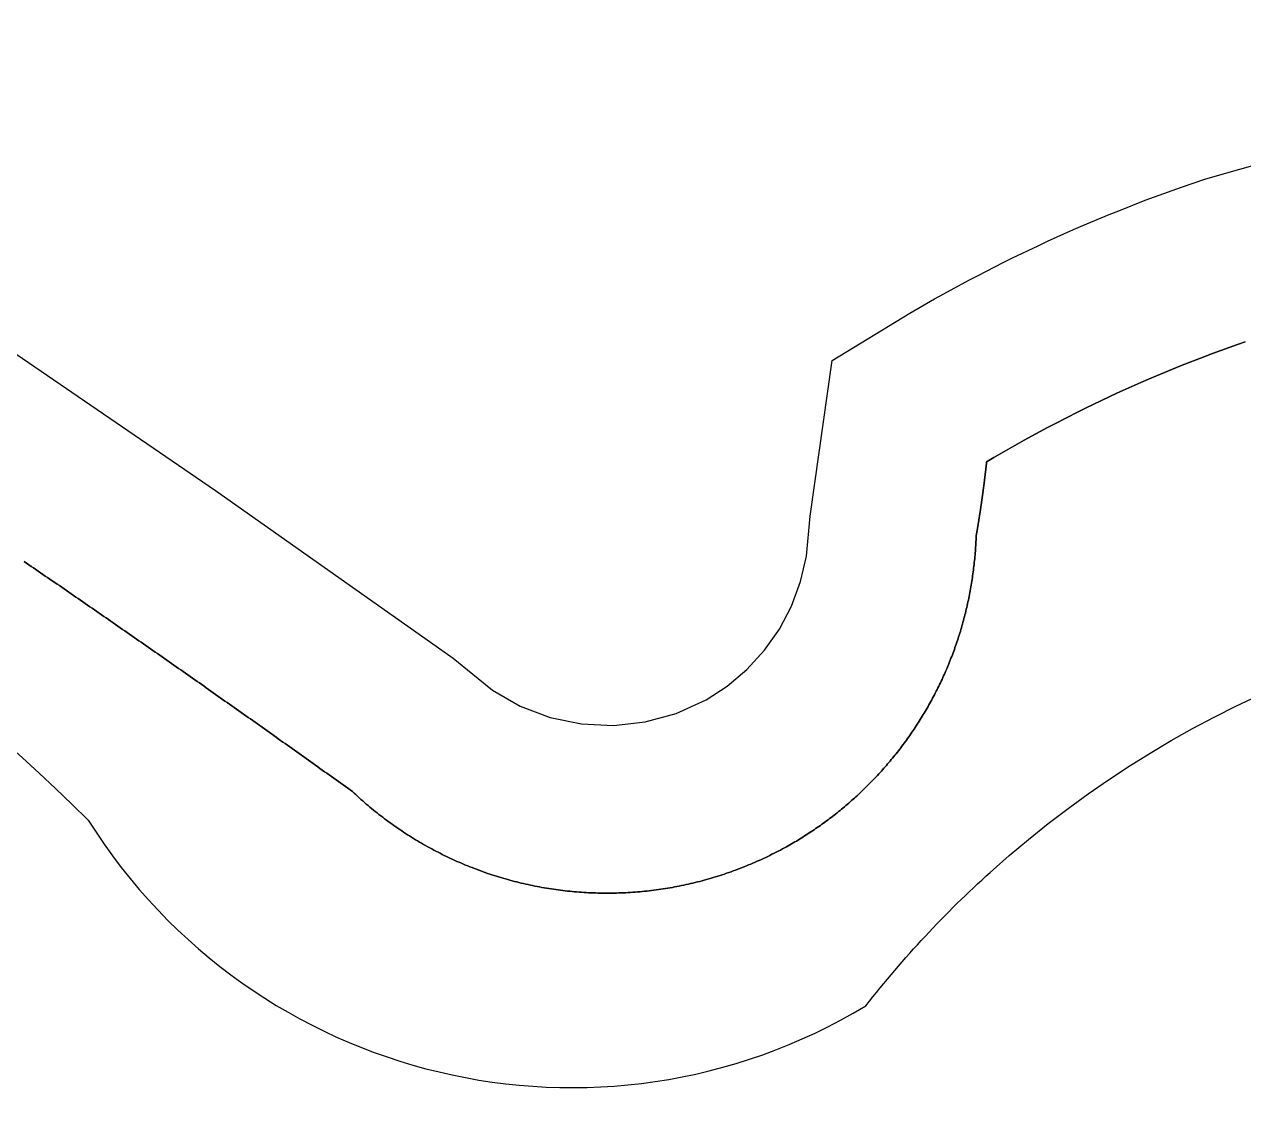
# Model space of a CAD drawing. Header units: inches. Extents: x 87993 to 113012, y 435073 to 454214.
# Drawn here: x 97320.8 to 97335.4, y 442979.52 to 442992.63 of the extents above; entities that cross this region are included whole.
import ezdxf

# ---------------------------------------------------------------- set-up
doc = ezdxf.new("R2010")
doc.units = ezdxf.units.IN
doc.header["$MEASUREMENT"] = 0
for name, color, linetype, true_color in [('As_waterkering_PLSA', 7, 'Continuous', 0x58e833), ('Beschermingszone_PLSA', 7, 'Continuous', 0xa8e862), ('Kernzone_PLSA', 7, 'Continuous', 0x4ce81c)]:
    doc.layers.add(name, color=color, linetype=linetype, true_color=true_color)

msp = doc.modelspace()

# ---------------------------------------------------------------- linework, layer by layer
at = {"layer": 'As_waterkering_PLSA'}
for points in [[(97253.416, 442985.44, -0.358654), (97254.997, 442988.929), (97277.328, 442992.633), (97293.097, 442992.315), (97306.538, 442990.94, -0.149817), (97321.566, 442983.108, 0.408988), (97330.879, 442980.885, -0.04317), (97332.368, 442982.482)], [(97332.368, 442982.482, -0.384336), (97349.337, 442982.485), (97431.135, 442910.822, 0.491367), (97440.028, 442911.034), (97464.39, 442930.029, -0.518696), (97485.033, 442915.757), (97467.072, 442869.749, 0.324035), (97469.861, 442858.584), (97584.341, 442756.178), (97679.321, 442671.065), (97704.427, 442648.611), (97715.004, 442638.546)]]:
    msp.add_lwpolyline(points, format="xyb", dxfattribs=at)
at = {"layer": 'Beschermingszone_PLSA'}
for points in [[(97320.252, 442988.992), (97323.09, 442987.054), (97325.937, 442985.046), (97326.409, 442984.664), (97326.741, 442984.473), (97327.099, 442984.337), (97327.474, 442984.258), (97327.857, 442984.24), (97328.238, 442984.283), (97328.607, 442984.385), (97328.968, 442984.549), (97329.217, 442984.709), (97329.455, 442984.91), (97329.665, 442985.14), (97329.844, 442985.394), (97329.989, 442985.67), (97330.097, 442985.962), (97330.167, 442986.266), (97330.214, 442986.747), (97330.476, 442988.608), (97331.406, 442989.177), (97331.703, 442989.348), (97331.812, 442989.408), (97332.112, 442989.571), (97332.222, 442989.628), (97332.524, 442989.782), (97332.635, 442989.837), (97332.942, 442989.984), (97333.055, 442990.037), (97333.364, 442990.176), (97333.478, 442990.225), (97333.791, 442990.356), (97333.907, 442990.403), (97334.222, 442990.527), (97334.336, 442990.569), (97334.658, 442990.686), (97334.952, 442990.786), (97336.577, 442991.247)], [(97335.422, 442988.834), (97335.328, 442988.801), (97335.029, 442988.693), (97334.939, 442988.659), (97334.646, 442988.545), (97334.553, 442988.507), (97334.263, 442988.385), (97334.172, 442988.346), (97333.885, 442988.217), (97333.794, 442988.175), (97333.51, 442988.039), (97333.421, 442987.995), (97333.141, 442987.852), (97333.053, 442987.806), (97332.776, 442987.656), (97332.689, 442987.607), (97332.413, 442987.448), (97332.331, 442987.4), (97332.325, 442987.396), (97332.325, 442987.392), (97332.324, 442987.388), (97332.324, 442987.383), (97332.323, 442987.379), (97332.323, 442987.374), (97332.322, 442987.37), (97332.322, 442987.365), (97332.321, 442987.361), (97332.321, 442987.356), (97332.32, 442987.352), (97332.32, 442987.348), (97332.319, 442987.343), (97332.319, 442987.339), (97332.318, 442987.334), (97332.318, 442987.33), (97332.317, 442987.325), (97332.317, 442987.321), (97332.316, 442987.316), (97332.316, 442987.312), (97332.315, 442987.308), (97332.315, 442987.303), (97332.314, 442987.299), (97332.314, 442987.294), (97332.313, 442987.29), (97332.313, 442987.285), (97332.312, 442987.281), (97332.312, 442987.276), (97332.311, 442987.272), (97332.311, 442987.267), (97332.31, 442987.263), (97332.309, 442987.259), (97332.309, 442987.254), (97332.308, 442987.25), (97332.308, 442987.245), (97332.307, 442987.241), (97332.307, 442987.236), (97332.306, 442987.232), (97332.306, 442987.227), (97332.305, 442987.223), (97332.305, 442987.219), (97332.304, 442987.214), (97332.304, 442987.21), (97332.303, 442987.205), (97332.303, 442987.201), (97332.302, 442987.196), (97332.301, 442987.192), (97332.301, 442987.187), (97332.3, 442987.183), (97332.3, 442987.179), (97332.299, 442987.174), (97332.299, 442987.17), (97332.298, 442987.165), (97332.298, 442987.161), (97332.297, 442987.156), (97332.296, 442987.152), (97332.296, 442987.147), (97332.295, 442987.143), (97332.295, 442987.139), (97332.294, 442987.134), (97332.294, 442987.13), (97332.293, 442987.125), (97332.292, 442987.121), (97332.292, 442987.116), (97332.291, 442987.112), (97332.291, 442987.108), (97332.29, 442987.103), (97332.29, 442987.099), (97332.289, 442987.094), (97332.288, 442987.09), (97332.288, 442987.085), (97332.287, 442987.081), (97332.287, 442987.076), (97332.286, 442987.072), (97332.285, 442987.068), (97332.285, 442987.063), (97332.284, 442987.059), (97332.284, 442987.054), (97332.283, 442987.05), (97332.283, 442987.045), (97332.282, 442987.041), (97332.281, 442987.037), (97332.281, 442987.032), (97332.28, 442987.028), (97332.28, 442987.023), (97332.279, 442987.019), (97332.278, 442987.014), (97332.278, 442987.01), (97332.277, 442987.005), (97332.276, 442987.001), (97332.276, 442986.997), (97332.275, 442986.992), (97332.275, 442986.988), (97332.274, 442986.983), (97332.273, 442986.979), (97332.273, 442986.974), (97332.272, 442986.97), (97332.272, 442986.966), (97332.271, 442986.961), (97332.27, 442986.957), (97332.27, 442986.952), (97332.269, 442986.948), (97332.268, 442986.943), (97332.268, 442986.939), (97332.267, 442986.935), (97332.267, 442986.93), (97332.266, 442986.926), (97332.265, 442986.921), (97332.265, 442986.917), (97332.264, 442986.912), (97332.263, 442986.908), (97332.263, 442986.903), (97332.262, 442986.899), (97332.261, 442986.895), (97332.261, 442986.89), (97332.26, 442986.886), (97332.259, 442986.881), (97332.259, 442986.877), (97332.258, 442986.872), (97332.258, 442986.868), (97332.257, 442986.864), (97332.256, 442986.859), (97332.256, 442986.855), (97332.255, 442986.85), (97332.254, 442986.846), (97332.254, 442986.841), (97332.253, 442986.837), (97332.252, 442986.833), (97332.252, 442986.828), (97332.251, 442986.824), (97332.25, 442986.819), (97332.25, 442986.815), (97332.249, 442986.81), (97332.248, 442986.806), (97332.248, 442986.802), (97332.247, 442986.797), (97332.246, 442986.793), (97332.246, 442986.788), (97332.245, 442986.784), (97332.244, 442986.78), (97332.243, 442986.775), (97332.243, 442986.771), (97332.242, 442986.766), (97332.241, 442986.762), (97332.241, 442986.757), (97332.24, 442986.753), (97332.239, 442986.749), (97332.239, 442986.744), (97332.238, 442986.74), (97332.237, 442986.735), (97332.237, 442986.731), (97332.236, 442986.726), (97332.235, 442986.722), (97332.234, 442986.718), (97332.234, 442986.713), (97332.233, 442986.709), (97332.232, 442986.704), (97332.232, 442986.7), (97332.231, 442986.695), (97332.23, 442986.691), (97332.23, 442986.687), (97332.229, 442986.682), (97332.228, 442986.678), (97332.227, 442986.673), (97332.227, 442986.669), (97332.226, 442986.665), (97332.225, 442986.66), (97332.225, 442986.656), (97332.224, 442986.651), (97332.223, 442986.647), (97332.222, 442986.642), (97332.222, 442986.638), (97332.221, 442986.634), (97332.22, 442986.629), (97332.219, 442986.625), (97332.219, 442986.62), (97332.218, 442986.616), (97332.217, 442986.612), (97332.216, 442986.607), (97332.216, 442986.603), (97332.215, 442986.598), (97332.214, 442986.594), (97332.214, 442986.589), (97332.213, 442986.585), (97332.212, 442986.581), (97332.211, 442986.576), (97332.211, 442986.572), (97332.21, 442986.567), (97332.209, 442986.563), (97332.208, 442986.559), (97332.208, 442986.554), (97332.207, 442986.55), (97332.206, 442986.545), (97332.205, 442986.541), (97332.205, 442986.536), (97332.204, 442986.532), (97332.203, 442986.528), (97332.202, 442986.523), (97332.201, 442986.519), (97332.201, 442986.514), (97332.2, 442986.51), (97332.2, 442986.51), (97332.199, 442986.487), (97332.198, 442986.464), (97332.197, 442986.442), (97332.196, 442986.419), (97332.195, 442986.396), (97332.193, 442986.373), (97332.192, 442986.351), (97332.19, 442986.328), (97332.189, 442986.305), (97332.187, 442986.283), (97332.185, 442986.26), (97332.183, 442986.237), (97332.18, 442986.214), (97332.178, 442986.192), (97332.176, 442986.169), (97332.173, 442986.146), (97332.17, 442986.124), (97332.168, 442986.101), (97332.165, 442986.079), (97332.162, 442986.056), (97332.158, 442986.033), (97332.155, 442986.011), (97332.152, 442985.988), (97332.148, 442985.966), (97332.145, 442985.943), (97332.141, 442985.921), (97332.137, 442985.898), (97332.133, 442985.876), (97332.129, 442985.853), (97332.125, 442985.831), (97332.121, 442985.809), (97332.116, 442985.786), (97332.112, 442985.764), (97332.107, 442985.742), (97332.102, 442985.719), (97332.097, 442985.697), (97332.092, 442985.675), (97332.087, 442985.653), (97332.082, 442985.631), (97332.077, 442985.608), (97332.071, 442985.586), (97332.066, 442985.564), (97332.06, 442985.542), (97332.054, 442985.52), (97332.048, 442985.498), (97332.042, 442985.476), (97332.036, 442985.454), (97332.03, 442985.432), (97332.024, 442985.41), (97332.017, 442985.388), (97332.011, 442985.367), (97332.004, 442985.345), (97331.997, 442985.323), (97331.99, 442985.301), (97331.983, 442985.28), (97331.976, 442985.258), (97331.969, 442985.236), (97331.961, 442985.215), (97331.954, 442985.193), (97331.946, 442985.172), (97331.939, 442985.15), (97331.931, 442985.129), (97331.923, 442985.108), (97331.915, 442985.086), (97331.907, 442985.065), (97331.898, 442985.044), (97331.89, 442985.022), (97331.882, 442985.001), (97331.873, 442984.98), (97331.864, 442984.959), (97331.856, 442984.938), (97331.847, 442984.917), (97331.838, 442984.896), (97331.829, 442984.875), (97331.819, 442984.854), (97331.81, 442984.834), (97331.801, 442984.813), (97331.791, 442984.792), (97331.781, 442984.772), (97331.772, 442984.751), (97331.762, 442984.73), (97331.752, 442984.71), (97331.742, 442984.69), (97331.732, 442984.669), (97331.721, 442984.649), (97331.711, 442984.628), (97331.7, 442984.608), (97331.69, 442984.588), (97331.679, 442984.568), (97331.668, 442984.548), (97331.657, 442984.528), (97331.646, 442984.508), (97331.635, 442984.488), (97331.624, 442984.468), (97331.613, 442984.448), (97331.601, 442984.429), (97331.59, 442984.409), (97331.578, 442984.389), (97331.566, 442984.37), (97331.555, 442984.35), (97331.543, 442984.331), (97331.531, 442984.312), (97331.519, 442984.292), (97331.506, 442984.273), (97331.494, 442984.254), (97331.482, 442984.235), (97331.469, 442984.216), (97331.456, 442984.197), (97331.444, 442984.178), (97331.431, 442984.159), (97331.418, 442984.14), (97331.405, 442984.121), (97331.392, 442984.103), (97331.379, 442984.084), (97331.365, 442984.066), (97331.352, 442984.047), (97331.339, 442984.029), (97331.325, 442984.011), (97331.311, 442983.992), (97331.298, 442983.974), (97331.284, 442983.956), (97331.27, 442983.938), (97331.256, 442983.92), (97331.242, 442983.902), (97331.227, 442983.884), (97331.213, 442983.867), (97331.199, 442983.849), (97331.184, 442983.831), (97331.17, 442983.814), (97331.155, 442983.797), (97331.14, 442983.779), (97331.125, 442983.762), (97331.11, 442983.745), (97331.095, 442983.728), (97331.08, 442983.711), (97331.065, 442983.694), (97331.05, 442983.677), (97331.034, 442983.66), (97331.019, 442983.643), (97331.003, 442983.626), (97330.988, 442983.61), (97330.972, 442983.593), (97330.956, 442983.577), (97330.94, 442983.561), (97330.924, 442983.544), (97330.908, 442983.528), (97330.892, 442983.512), (97330.876, 442983.496), (97330.859, 442983.48), (97330.843, 442983.464), (97330.826, 442983.449), (97330.81, 442983.433), (97330.793, 442983.417), (97330.777, 442983.402), (97330.76, 442983.387), (97330.743, 442983.371), (97330.726, 442983.356), (97330.709, 442983.341), (97330.692, 442983.326), (97330.675, 442983.311), (97330.657, 442983.296), (97330.64, 442983.281), (97330.623, 442983.266), (97330.605, 442983.252), (97330.587, 442983.237), (97330.57, 442983.223), (97330.552, 442983.209), (97330.534, 442983.194), (97330.516, 442983.18), (97330.498, 442983.166), (97330.48, 442983.152), (97330.462, 442983.138), (97330.444, 442983.125), (97330.426, 442983.111), (97330.408, 442983.097), (97330.389, 442983.084), (97330.371, 442983.07), (97330.352, 442983.057), (97330.334, 442983.044), (97330.315, 442983.031), (97330.297, 442983.018), (97330.278, 442983.005), (97330.259, 442982.992), (97330.24, 442982.979), (97330.221, 442982.967), (97330.202, 442982.954), (97330.183, 442982.942), (97330.164, 442982.929), (97330.145, 442982.917), (97330.125, 442982.905), (97330.106, 442982.893), (97330.086, 442982.881), (97330.067, 442982.869), (97330.047, 442982.857), (97330.028, 442982.846), (97330.008, 442982.834), (97329.988, 442982.823), (97329.969, 442982.811), (97329.949, 442982.8), (97329.929, 442982.789), (97329.929, 442982.789), (97329.904, 442982.775), (97329.88, 442982.762), (97329.855, 442982.749), (97329.83, 442982.736), (97329.805, 442982.723), (97329.78, 442982.71), (97329.755, 442982.698), (97329.73, 442982.685), (97329.705, 442982.673), (97329.68, 442982.661), (97329.654, 442982.649), (97329.629, 442982.637), (97329.603, 442982.625), (97329.578, 442982.614), (97329.552, 442982.603), (97329.526, 442982.592), (97329.501, 442982.581), (97329.475, 442982.57), (97329.449, 442982.559), (97329.423, 442982.549), (97329.397, 442982.538), (97329.371, 442982.528), (97329.344, 442982.518), (97329.318, 442982.508), (97329.292, 442982.499), (97329.265, 442982.489), (97329.239, 442982.48), (97329.212, 442982.471), (97329.186, 442982.462), (97329.159, 442982.453), (97329.133, 442982.444), (97329.106, 442982.436), (97329.079, 442982.428), (97329.052, 442982.419), (97329.025, 442982.411), (97328.998, 442982.404), (97328.971, 442982.396), (97328.944, 442982.389), (97328.917, 442982.381), (97328.89, 442982.374), (97328.863, 442982.367), (97328.836, 442982.36), (97328.809, 442982.354), (97328.781, 442982.347), (97328.754, 442982.341), (97328.727, 442982.335), (97328.699, 442982.329), (97328.672, 442982.323), (97328.644, 442982.318), (97328.617, 442982.312), (97328.589, 442982.307), (97328.562, 442982.302), (97328.534, 442982.297), (97328.506, 442982.293), (97328.479, 442982.288), (97328.451, 442982.284), (97328.423, 442982.28), (97328.395, 442982.276), (97328.368, 442982.272), (97328.34, 442982.268), (97328.312, 442982.265), (97328.284, 442982.262), (97328.256, 442982.258), (97328.228, 442982.256), (97328.201, 442982.253), (97328.173, 442982.25), (97328.145, 442982.248), (97328.117, 442982.246), (97328.089, 442982.244), (97328.061, 442982.242), (97328.033, 442982.24), (97328.005, 442982.238), (97327.977, 442982.237), (97327.949, 442982.236), (97327.921, 442982.235), (97327.893, 442982.234), (97327.865, 442982.234), (97327.837, 442982.233), (97327.809, 442982.233), (97327.781, 442982.233), (97327.753, 442982.233), (97327.724, 442982.233), (97327.696, 442982.234), (97327.668, 442982.234), (97327.64, 442982.235), (97327.612, 442982.236), (97327.584, 442982.237), (97327.556, 442982.238), (97327.528, 442982.24), (97327.5, 442982.242), (97327.472, 442982.243), (97327.444, 442982.245), (97327.416, 442982.248), (97327.389, 442982.25), (97327.361, 442982.253), (97327.333, 442982.255), (97327.305, 442982.258), (97327.277, 442982.261), (97327.249, 442982.265), (97327.221, 442982.268), (97327.193, 442982.272), (97327.166, 442982.276), (97327.138, 442982.28), (97327.11, 442982.284), (97327.082, 442982.288), (97327.055, 442982.293), (97327.027, 442982.297), (97327, 442982.302), (97326.972, 442982.307), (97326.944, 442982.312), (97326.917, 442982.318), (97326.889, 442982.323), (97326.862, 442982.329), (97326.835, 442982.335), (97326.807, 442982.341), (97326.78, 442982.347), (97326.753, 442982.354), (97326.725, 442982.36), (97326.698, 442982.367), (97326.671, 442982.374), (97326.644, 442982.381), (97326.617, 442982.388), (97326.59, 442982.396), (97326.563, 442982.403), (97326.536, 442982.411), (97326.509, 442982.419), (97326.482, 442982.427), (97326.455, 442982.435), (97326.429, 442982.444), (97326.402, 442982.453), (97326.375, 442982.461), (97326.349, 442982.47), (97326.322, 442982.48), (97326.296, 442982.489), (97326.269, 442982.498), (97326.243, 442982.508), (97326.217, 442982.518), (97326.191, 442982.528), (97326.164, 442982.538), (97326.138, 442982.548), (97326.112, 442982.559), (97326.086, 442982.569), (97326.06, 442982.58), (97326.035, 442982.591), (97326.009, 442982.602), (97325.983, 442982.613), (97325.958, 442982.625), (97325.932, 442982.637), (97325.907, 442982.648), (97325.881, 442982.66), (97325.856, 442982.672), (97325.831, 442982.685), (97325.806, 442982.697), (97325.781, 442982.71), (97325.756, 442982.722), (97325.731, 442982.735), (97325.706, 442982.748), (97325.681, 442982.762), (97325.657, 442982.775), (97325.632, 442982.788), (97325.607, 442982.802), (97325.583, 442982.816), (97325.559, 442982.83), (97325.535, 442982.844), (97325.51, 442982.858), (97325.486, 442982.873), (97325.462, 442982.887), (97325.439, 442982.902), (97325.415, 442982.917), (97325.391, 442982.932), (97325.368, 442982.947), (97325.344, 442982.963), (97325.321, 442982.978), (97325.298, 442982.994), (97325.274, 442983.009), (97325.251, 442983.025), (97325.228, 442983.042), (97325.205, 442983.058), (97325.183, 442983.074), (97325.16, 442983.091), (97325.137, 442983.107), (97325.115, 442983.124), (97325.093, 442983.141), (97325.07, 442983.158), (97325.048, 442983.175), (97325.026, 442983.193), (97325.004, 442983.21), (97324.983, 442983.228), (97324.961, 442983.246), (97324.939, 442983.263), (97324.918, 442983.282), (97324.897, 442983.3), (97324.875, 442983.318), (97324.854, 442983.337), (97324.833, 442983.355), (97324.812, 442983.374), (97324.792, 442983.393), (97324.771, 442983.412), (97324.75, 442983.431), (97324.73, 442983.45), (97324.73, 442983.45), (97324.702, 442983.47), (97324.675, 442983.49), (97324.647, 442983.509), (97324.619, 442983.529), (97324.592, 442983.549), (97324.564, 442983.569), (97324.536, 442983.589), (97324.509, 442983.608), (97324.481, 442983.628), (97324.453, 442983.648), (97324.426, 442983.668), (97324.398, 442983.687), (97324.37, 442983.707), (97324.342, 442983.727), (97324.315, 442983.747), (97324.287, 442983.766), (97324.259, 442983.786), (97324.232, 442983.806), (97324.204, 442983.826), (97324.176, 442983.845), (97324.148, 442983.865), (97324.121, 442983.885), (97324.093, 442983.905), (97324.065, 442983.924), (97324.038, 442983.944), (97324.01, 442983.964), (97323.982, 442983.983), (97323.954, 442984.003), (97323.927, 442984.023), (97323.899, 442984.042), (97323.871, 442984.062), (97323.843, 442984.082), (97323.816, 442984.101), (97323.788, 442984.121), (97323.76, 442984.141), (97323.732, 442984.16), (97323.704, 442984.18), (97323.677, 442984.2), (97323.649, 442984.219), (97323.621, 442984.239), (97323.593, 442984.259), (97323.566, 442984.278), (97323.538, 442984.298), (97323.51, 442984.318), (97323.482, 442984.337), (97323.454, 442984.357), (97323.427, 442984.377), (97323.399, 442984.396), (97323.371, 442984.416), (97323.343, 442984.435), (97323.315, 442984.455), (97323.288, 442984.475), (97323.26, 442984.494), (97323.232, 442984.514), (97323.204, 442984.533), (97323.176, 442984.553), (97323.148, 442984.573), (97323.121, 442984.592), (97323.093, 442984.612), (97323.065, 442984.631), (97323.037, 442984.651), (97323.009, 442984.67), (97322.981, 442984.69), (97322.954, 442984.709), (97322.926, 442984.729), (97322.898, 442984.749), (97322.87, 442984.768), (97322.842, 442984.788), (97322.814, 442984.807), (97322.786, 442984.827), (97322.759, 442984.846), (97322.731, 442984.866), (97322.703, 442984.885), (97322.675, 442984.905), (97322.647, 442984.924), (97322.619, 442984.944), (97322.591, 442984.963), (97322.563, 442984.983), (97322.536, 442985.002), (97322.508, 442985.022), (97322.48, 442985.041), (97322.452, 442985.061), (97322.424, 442985.08), (97322.396, 442985.1), (97322.368, 442985.119), (97322.34, 442985.139), (97322.312, 442985.158), (97322.284, 442985.177), (97322.257, 442985.197), (97322.229, 442985.216), (97322.201, 442985.236), (97322.173, 442985.255), (97322.145, 442985.275), (97322.117, 442985.294), (97322.089, 442985.313), (97322.061, 442985.333), (97322.033, 442985.352), (97322.005, 442985.372), (97321.977, 442985.391), (97321.949, 442985.411), (97321.921, 442985.43), (97321.893, 442985.449), (97321.865, 442985.469), (97321.837, 442985.488), (97321.809, 442985.507), (97321.781, 442985.527), (97321.754, 442985.546), (97321.726, 442985.566), (97321.698, 442985.585), (97321.67, 442985.604), (97321.642, 442985.624), (97321.614, 442985.643), (97321.586, 442985.662), (97321.558, 442985.682), (97321.53, 442985.701), (97321.502, 442985.72), (97321.474, 442985.74), (97321.446, 442985.759), (97321.418, 442985.778), (97321.39, 442985.798), (97321.362, 442985.817), (97321.334, 442985.836), (97321.306, 442985.856), (97321.278, 442985.875), (97321.25, 442985.894), (97321.222, 442985.914), (97321.194, 442985.933), (97321.166, 442985.952), (97321.137, 442985.971), (97321.109, 442985.991), (97321.081, 442986.01), (97321.053, 442986.029), (97321.025, 442986.049), (97320.997, 442986.068), (97320.969, 442986.087), (97320.941, 442986.106), (97320.913, 442986.126), (97320.885, 442986.145), (97320.857, 442986.164), (97320.829, 442986.183), (97320.801, 442986.202)]]:
    msp.add_lwpolyline(points, dxfattribs=at)
at = {"layer": 'Kernzone_PLSA'}
msp.add_lwpolyline([(97320.801, 442986.202), (97320.829, 442986.183), (97320.857, 442986.164), (97320.885, 442986.145), (97320.913, 442986.126), (97320.941, 442986.106), (97320.969, 442986.087), (97320.997, 442986.068), (97321.025, 442986.049), (97321.053, 442986.029), (97321.081, 442986.01), (97321.109, 442985.991), (97321.137, 442985.971), (97321.166, 442985.952), (97321.194, 442985.933), (97321.222, 442985.914), (97321.25, 442985.894), (97321.278, 442985.875), (97321.306, 442985.856), (97321.334, 442985.836), (97321.362, 442985.817), (97321.39, 442985.798), (97321.418, 442985.778), (97321.446, 442985.759), (97321.474, 442985.74), (97321.502, 442985.72), (97321.53, 442985.701), (97321.558, 442985.682), (97321.586, 442985.662), (97321.614, 442985.643), (97321.642, 442985.624), (97321.67, 442985.604), (97321.698, 442985.585), (97321.726, 442985.566), (97321.754, 442985.546), (97321.781, 442985.527), (97321.809, 442985.507), (97321.837, 442985.488), (97321.865, 442985.469), (97321.893, 442985.449), (97321.921, 442985.43), (97321.949, 442985.411), (97321.977, 442985.391), (97322.005, 442985.372), (97322.033, 442985.352), (97322.061, 442985.333), (97322.089, 442985.313), (97322.117, 442985.294), (97322.145, 442985.275), (97322.173, 442985.255), (97322.201, 442985.236), (97322.229, 442985.216), (97322.257, 442985.197), (97322.284, 442985.177), (97322.312, 442985.158), (97322.34, 442985.139), (97322.368, 442985.119), (97322.396, 442985.1), (97322.424, 442985.08), (97322.452, 442985.061), (97322.48, 442985.041), (97322.508, 442985.022), (97322.536, 442985.002), (97322.563, 442984.983), (97322.591, 442984.963), (97322.619, 442984.944), (97322.647, 442984.924), (97322.675, 442984.905), (97322.703, 442984.885), (97322.731, 442984.866), (97322.759, 442984.846), (97322.786, 442984.827), (97322.814, 442984.807), (97322.842, 442984.788), (97322.87, 442984.768), (97322.898, 442984.749), (97322.926, 442984.729), (97322.954, 442984.709), (97322.981, 442984.69), (97323.009, 442984.67), (97323.037, 442984.651), (97323.065, 442984.631), (97323.093, 442984.612), (97323.121, 442984.592), (97323.148, 442984.573), (97323.176, 442984.553), (97323.204, 442984.533), (97323.232, 442984.514), (97323.26, 442984.494), (97323.288, 442984.475), (97323.315, 442984.455), (97323.343, 442984.435), (97323.371, 442984.416), (97323.399, 442984.396), (97323.427, 442984.377), (97323.454, 442984.357), (97323.482, 442984.337), (97323.51, 442984.318), (97323.538, 442984.298), (97323.566, 442984.278), (97323.593, 442984.259), (97323.621, 442984.239), (97323.649, 442984.219), (97323.677, 442984.2), (97323.704, 442984.18), (97323.732, 442984.16), (97323.76, 442984.141), (97323.788, 442984.121), (97323.816, 442984.101), (97323.843, 442984.082), (97323.871, 442984.062), (97323.899, 442984.042), (97323.927, 442984.023), (97323.954, 442984.003), (97323.982, 442983.983), (97324.01, 442983.964), (97324.038, 442983.944), (97324.065, 442983.924), (97324.093, 442983.905), (97324.121, 442983.885), (97324.148, 442983.865), (97324.176, 442983.845), (97324.204, 442983.826), (97324.232, 442983.806), (97324.259, 442983.786), (97324.287, 442983.766), (97324.315, 442983.747), (97324.342, 442983.727), (97324.37, 442983.707), (97324.398, 442983.687), (97324.426, 442983.668), (97324.453, 442983.648), (97324.481, 442983.628), (97324.509, 442983.608), (97324.536, 442983.589), (97324.564, 442983.569), (97324.592, 442983.549), (97324.619, 442983.529), (97324.647, 442983.509), (97324.675, 442983.49), (97324.702, 442983.47), (97324.73, 442983.45), (97324.73, 442983.45), (97324.75, 442983.431), (97324.771, 442983.412), (97324.792, 442983.393), (97324.812, 442983.374), (97324.833, 442983.355), (97324.854, 442983.337), (97324.875, 442983.318), (97324.897, 442983.3), (97324.918, 442983.282), (97324.939, 442983.263), (97324.961, 442983.246), (97324.983, 442983.228), (97325.004, 442983.21), (97325.026, 442983.193), (97325.048, 442983.175), (97325.07, 442983.158), (97325.093, 442983.141), (97325.115, 442983.124), (97325.137, 442983.107), (97325.16, 442983.091), (97325.183, 442983.074), (97325.205, 442983.058), (97325.228, 442983.042), (97325.251, 442983.025), (97325.274, 442983.009), (97325.298, 442982.994), (97325.321, 442982.978), (97325.344, 442982.963), (97325.368, 442982.947), (97325.391, 442982.932), (97325.415, 442982.917), (97325.439, 442982.902), (97325.462, 442982.887), (97325.486, 442982.873), (97325.51, 442982.858), (97325.535, 442982.844), (97325.559, 442982.83), (97325.583, 442982.816), (97325.607, 442982.802), (97325.632, 442982.788), (97325.657, 442982.775), (97325.681, 442982.762), (97325.706, 442982.748), (97325.731, 442982.735), (97325.756, 442982.722), (97325.781, 442982.71), (97325.806, 442982.697), (97325.831, 442982.685), (97325.856, 442982.672), (97325.881, 442982.66), (97325.907, 442982.648), (97325.932, 442982.637), (97325.958, 442982.625), (97325.983, 442982.613), (97326.009, 442982.602), (97326.035, 442982.591), (97326.06, 442982.58), (97326.086, 442982.569), (97326.112, 442982.559), (97326.138, 442982.548), (97326.164, 442982.538), (97326.191, 442982.528), (97326.217, 442982.518), (97326.243, 442982.508), (97326.269, 442982.498), (97326.296, 442982.489), (97326.322, 442982.48), (97326.349, 442982.47), (97326.375, 442982.461), (97326.402, 442982.453), (97326.429, 442982.444), (97326.455, 442982.435), (97326.482, 442982.427), (97326.509, 442982.419), (97326.536, 442982.411), (97326.563, 442982.403), (97326.59, 442982.396), (97326.617, 442982.388), (97326.644, 442982.381), (97326.671, 442982.374), (97326.698, 442982.367), (97326.725, 442982.36), (97326.753, 442982.354), (97326.78, 442982.347), (97326.807, 442982.341), (97326.835, 442982.335), (97326.862, 442982.329), (97326.889, 442982.323), (97326.917, 442982.318), (97326.944, 442982.312), (97326.972, 442982.307), (97327, 442982.302), (97327.027, 442982.297), (97327.055, 442982.293), (97327.082, 442982.288), (97327.11, 442982.284), (97327.138, 442982.28), (97327.166, 442982.276), (97327.193, 442982.272), (97327.221, 442982.268), (97327.249, 442982.265), (97327.277, 442982.261), (97327.305, 442982.258), (97327.333, 442982.255), (97327.361, 442982.253), (97327.389, 442982.25), (97327.416, 442982.248), (97327.444, 442982.245), (97327.472, 442982.243), (97327.5, 442982.242), (97327.528, 442982.24), (97327.556, 442982.238), (97327.584, 442982.237), (97327.612, 442982.236), (97327.64, 442982.235), (97327.668, 442982.234), (97327.696, 442982.234), (97327.724, 442982.233), (97327.753, 442982.233), (97327.781, 442982.233), (97327.809, 442982.233), (97327.837, 442982.233), (97327.865, 442982.234), (97327.893, 442982.234), (97327.921, 442982.235), (97327.949, 442982.236), (97327.977, 442982.237), (97328.005, 442982.238), (97328.033, 442982.24), (97328.061, 442982.242), (97328.089, 442982.244), (97328.117, 442982.246), (97328.145, 442982.248), (97328.173, 442982.25), (97328.201, 442982.253), (97328.228, 442982.256), (97328.256, 442982.258), (97328.284, 442982.262), (97328.312, 442982.265), (97328.34, 442982.268), (97328.368, 442982.272), (97328.395, 442982.276), (97328.423, 442982.28), (97328.451, 442982.284), (97328.479, 442982.288), (97328.506, 442982.293), (97328.534, 442982.297), (97328.562, 442982.302), (97328.589, 442982.307), (97328.617, 442982.312), (97328.644, 442982.318), (97328.672, 442982.323), (97328.699, 442982.329), (97328.727, 442982.335), (97328.754, 442982.341), (97328.781, 442982.347), (97328.809, 442982.354), (97328.836, 442982.36), (97328.863, 442982.367), (97328.89, 442982.374), (97328.917, 442982.381), (97328.944, 442982.389), (97328.971, 442982.396), (97328.998, 442982.404), (97329.025, 442982.411), (97329.052, 442982.419), (97329.079, 442982.428), (97329.106, 442982.436), (97329.133, 442982.444), (97329.159, 442982.453), (97329.186, 442982.462), (97329.212, 442982.471), (97329.239, 442982.48), (97329.265, 442982.489), (97329.292, 442982.499), (97329.318, 442982.508), (97329.344, 442982.518), (97329.371, 442982.528), (97329.397, 442982.538), (97329.423, 442982.549), (97329.449, 442982.559), (97329.475, 442982.57), (97329.501, 442982.581), (97329.526, 442982.592), (97329.552, 442982.603), (97329.578, 442982.614), (97329.603, 442982.625), (97329.629, 442982.637), (97329.654, 442982.649), (97329.68, 442982.661), (97329.705, 442982.673), (97329.73, 442982.685), (97329.755, 442982.698), (97329.78, 442982.71), (97329.805, 442982.723), (97329.83, 442982.736), (97329.855, 442982.749), (97329.88, 442982.762), (97329.904, 442982.775), (97329.929, 442982.789), (97329.929, 442982.789), (97329.949, 442982.8), (97329.969, 442982.811), (97329.988, 442982.823), (97330.008, 442982.834), (97330.028, 442982.846), (97330.047, 442982.857), (97330.067, 442982.869), (97330.086, 442982.881), (97330.106, 442982.893), (97330.125, 442982.905), (97330.145, 442982.917), (97330.164, 442982.929), (97330.183, 442982.942), (97330.202, 442982.954), (97330.221, 442982.967), (97330.24, 442982.979), (97330.259, 442982.992), (97330.278, 442983.005), (97330.297, 442983.018), (97330.315, 442983.031), (97330.334, 442983.044), (97330.352, 442983.057), (97330.371, 442983.07), (97330.389, 442983.084), (97330.408, 442983.097), (97330.426, 442983.111), (97330.444, 442983.125), (97330.462, 442983.138), (97330.48, 442983.152), (97330.498, 442983.166), (97330.516, 442983.18), (97330.534, 442983.194), (97330.552, 442983.209), (97330.57, 442983.223), (97330.587, 442983.237), (97330.605, 442983.252), (97330.623, 442983.266), (97330.64, 442983.281), (97330.657, 442983.296), (97330.675, 442983.311), (97330.692, 442983.326), (97330.709, 442983.341), (97330.726, 442983.356), (97330.743, 442983.371), (97330.76, 442983.387), (97330.777, 442983.402), (97330.793, 442983.417), (97330.81, 442983.433), (97330.826, 442983.449), (97330.843, 442983.464), (97330.859, 442983.48), (97330.876, 442983.496), (97330.892, 442983.512), (97330.908, 442983.528), (97330.924, 442983.544), (97330.94, 442983.561), (97330.956, 442983.577), (97330.972, 442983.593), (97330.988, 442983.61), (97331.003, 442983.626), (97331.019, 442983.643), (97331.034, 442983.66), (97331.05, 442983.677), (97331.065, 442983.694), (97331.08, 442983.711), (97331.095, 442983.728), (97331.11, 442983.745), (97331.125, 442983.762), (97331.14, 442983.779), (97331.155, 442983.797), (97331.17, 442983.814), (97331.184, 442983.831), (97331.199, 442983.849), (97331.213, 442983.867), (97331.227, 442983.884), (97331.242, 442983.902), (97331.256, 442983.92), (97331.27, 442983.938), (97331.284, 442983.956), (97331.298, 442983.974), (97331.311, 442983.992), (97331.325, 442984.011), (97331.339, 442984.029), (97331.352, 442984.047), (97331.365, 442984.066), (97331.379, 442984.084), (97331.392, 442984.103), (97331.405, 442984.121), (97331.418, 442984.14), (97331.431, 442984.159), (97331.444, 442984.178), (97331.456, 442984.197), (97331.469, 442984.216), (97331.482, 442984.235), (97331.494, 442984.254), (97331.506, 442984.273), (97331.519, 442984.292), (97331.531, 442984.312), (97331.543, 442984.331), (97331.555, 442984.35), (97331.566, 442984.37), (97331.578, 442984.389), (97331.59, 442984.409), (97331.601, 442984.429), (97331.613, 442984.448), (97331.624, 442984.468), (97331.635, 442984.488), (97331.646, 442984.508), (97331.657, 442984.528), (97331.668, 442984.548), (97331.679, 442984.568), (97331.69, 442984.588), (97331.7, 442984.608), (97331.711, 442984.628), (97331.721, 442984.649), (97331.732, 442984.669), (97331.742, 442984.69), (97331.752, 442984.71), (97331.762, 442984.73), (97331.772, 442984.751), (97331.781, 442984.772), (97331.791, 442984.792), (97331.801, 442984.813), (97331.81, 442984.834), (97331.819, 442984.854), (97331.829, 442984.875), (97331.838, 442984.896), (97331.847, 442984.917), (97331.856, 442984.938), (97331.864, 442984.959), (97331.873, 442984.98), (97331.882, 442985.001), (97331.89, 442985.022), (97331.898, 442985.044), (97331.907, 442985.065), (97331.915, 442985.086), (97331.923, 442985.108), (97331.931, 442985.129), (97331.939, 442985.15), (97331.946, 442985.172), (97331.954, 442985.193), (97331.961, 442985.215), (97331.969, 442985.236), (97331.976, 442985.258), (97331.983, 442985.28), (97331.99, 442985.301), (97331.997, 442985.323), (97332.004, 442985.345), (97332.011, 442985.367), (97332.017, 442985.388), (97332.024, 442985.41), (97332.03, 442985.432), (97332.036, 442985.454), (97332.042, 442985.476), (97332.048, 442985.498), (97332.054, 442985.52), (97332.06, 442985.542), (97332.066, 442985.564), (97332.071, 442985.586), (97332.077, 442985.608), (97332.082, 442985.631), (97332.087, 442985.653), (97332.092, 442985.675), (97332.097, 442985.697), (97332.102, 442985.719), (97332.107, 442985.742), (97332.112, 442985.764), (97332.116, 442985.786), (97332.121, 442985.809), (97332.125, 442985.831), (97332.129, 442985.853), (97332.133, 442985.876), (97332.137, 442985.898), (97332.141, 442985.921), (97332.145, 442985.943), (97332.148, 442985.966), (97332.152, 442985.988), (97332.155, 442986.011), (97332.158, 442986.033), (97332.162, 442986.056), (97332.165, 442986.079), (97332.168, 442986.101), (97332.17, 442986.124), (97332.173, 442986.146), (97332.176, 442986.169), (97332.178, 442986.192), (97332.18, 442986.214), (97332.183, 442986.237), (97332.185, 442986.26), (97332.187, 442986.283), (97332.189, 442986.305), (97332.19, 442986.328), (97332.192, 442986.351), (97332.193, 442986.373), (97332.195, 442986.396), (97332.196, 442986.419), (97332.197, 442986.442), (97332.198, 442986.464), (97332.199, 442986.487), (97332.2, 442986.51), (97332.2, 442986.51), (97332.201, 442986.514), (97332.201, 442986.519), (97332.202, 442986.523), (97332.203, 442986.528), (97332.204, 442986.532), (97332.205, 442986.536), (97332.205, 442986.541), (97332.206, 442986.545), (97332.207, 442986.55), (97332.208, 442986.554), (97332.208, 442986.559), (97332.209, 442986.563), (97332.21, 442986.567), (97332.211, 442986.572), (97332.211, 442986.576), (97332.212, 442986.581), (97332.213, 442986.585), (97332.214, 442986.589), (97332.214, 442986.594), (97332.215, 442986.598), (97332.216, 442986.603), (97332.216, 442986.607), (97332.217, 442986.612), (97332.218, 442986.616), (97332.219, 442986.62), (97332.219, 442986.625), (97332.22, 442986.629), (97332.221, 442986.634), (97332.222, 442986.638), (97332.222, 442986.642), (97332.223, 442986.647), (97332.224, 442986.651), (97332.225, 442986.656), (97332.225, 442986.66), (97332.226, 442986.665), (97332.227, 442986.669), (97332.227, 442986.673), (97332.228, 442986.678), (97332.229, 442986.682), (97332.23, 442986.687), (97332.23, 442986.691), (97332.231, 442986.695), (97332.232, 442986.7), (97332.232, 442986.704), (97332.233, 442986.709), (97332.234, 442986.713), (97332.234, 442986.718), (97332.235, 442986.722), (97332.236, 442986.726), (97332.237, 442986.731), (97332.237, 442986.735), (97332.238, 442986.74), (97332.239, 442986.744), (97332.239, 442986.749), (97332.24, 442986.753), (97332.241, 442986.757), (97332.241, 442986.762), (97332.242, 442986.766), (97332.243, 442986.771), (97332.243, 442986.775), (97332.244, 442986.78), (97332.245, 442986.784), (97332.246, 442986.788), (97332.246, 442986.793), (97332.247, 442986.797), (97332.248, 442986.802), (97332.248, 442986.806), (97332.249, 442986.81), (97332.25, 442986.815), (97332.25, 442986.819), (97332.251, 442986.824), (97332.252, 442986.828), (97332.252, 442986.833), (97332.253, 442986.837), (97332.254, 442986.841), (97332.254, 442986.846), (97332.255, 442986.85), (97332.256, 442986.855), (97332.256, 442986.859), (97332.257, 442986.864), (97332.258, 442986.868), (97332.258, 442986.872), (97332.259, 442986.877), (97332.259, 442986.881), (97332.26, 442986.886), (97332.261, 442986.89), (97332.261, 442986.895), (97332.262, 442986.899), (97332.263, 442986.903), (97332.263, 442986.908), (97332.264, 442986.912), (97332.265, 442986.917), (97332.265, 442986.921), (97332.266, 442986.926), (97332.267, 442986.93), (97332.267, 442986.935), (97332.268, 442986.939), (97332.268, 442986.943), (97332.269, 442986.948), (97332.27, 442986.952), (97332.27, 442986.957), (97332.271, 442986.961), (97332.272, 442986.966), (97332.272, 442986.97), (97332.273, 442986.974), (97332.273, 442986.979), (97332.274, 442986.983), (97332.275, 442986.988), (97332.275, 442986.992), (97332.276, 442986.997), (97332.276, 442987.001), (97332.277, 442987.005), (97332.278, 442987.01), (97332.278, 442987.014), (97332.279, 442987.019), (97332.28, 442987.023), (97332.28, 442987.028), (97332.281, 442987.032), (97332.281, 442987.037), (97332.282, 442987.041), (97332.283, 442987.045), (97332.283, 442987.05), (97332.284, 442987.054), (97332.284, 442987.059), (97332.285, 442987.063), (97332.285, 442987.068), (97332.286, 442987.072), (97332.287, 442987.076), (97332.287, 442987.081), (97332.288, 442987.085), (97332.288, 442987.09), (97332.289, 442987.094), (97332.29, 442987.099), (97332.29, 442987.103), (97332.291, 442987.108), (97332.291, 442987.112), (97332.292, 442987.116), (97332.292, 442987.121), (97332.293, 442987.125), (97332.294, 442987.13), (97332.294, 442987.134), (97332.295, 442987.139), (97332.295, 442987.143), (97332.296, 442987.147), (97332.296, 442987.152), (97332.297, 442987.156), (97332.298, 442987.161), (97332.298, 442987.165), (97332.299, 442987.17), (97332.299, 442987.174), (97332.3, 442987.179), (97332.3, 442987.183), (97332.301, 442987.187), (97332.301, 442987.192), (97332.302, 442987.196), (97332.303, 442987.201), (97332.303, 442987.205), (97332.304, 442987.21), (97332.304, 442987.214), (97332.305, 442987.219), (97332.305, 442987.223), (97332.306, 442987.227), (97332.306, 442987.232), (97332.307, 442987.236), (97332.307, 442987.241), (97332.308, 442987.245), (97332.308, 442987.25), (97332.309, 442987.254), (97332.309, 442987.259), (97332.31, 442987.263), (97332.311, 442987.267), (97332.311, 442987.272), (97332.312, 442987.276), (97332.312, 442987.281), (97332.313, 442987.285), (97332.313, 442987.29), (97332.314, 442987.294), (97332.314, 442987.299), (97332.315, 442987.303), (97332.315, 442987.308), (97332.316, 442987.312), (97332.316, 442987.316), (97332.317, 442987.321), (97332.317, 442987.325), (97332.318, 442987.33), (97332.318, 442987.334), (97332.319, 442987.339), (97332.319, 442987.343), (97332.32, 442987.348), (97332.32, 442987.352), (97332.321, 442987.356), (97332.321, 442987.361), (97332.322, 442987.365), (97332.322, 442987.37), (97332.323, 442987.374), (97332.323, 442987.379), (97332.324, 442987.383), (97332.324, 442987.388), (97332.325, 442987.392), (97332.325, 442987.396), (97332.325, 442987.396), (97332.331, 442987.4), (97332.413, 442987.448), (97332.689, 442987.607), (97332.776, 442987.656), (97333.053, 442987.806), (97333.141, 442987.852), (97333.421, 442987.995), (97333.51, 442988.039), (97333.794, 442988.175), (97333.885, 442988.217), (97334.172, 442988.346), (97334.263, 442988.385), (97334.553, 442988.507), (97334.646, 442988.545), (97334.939, 442988.659), (97335.029, 442988.693), (97335.328, 442988.801), (97335.422, 442988.834)], dxfattribs=at)

doc.saveas('drawing.dxf')
